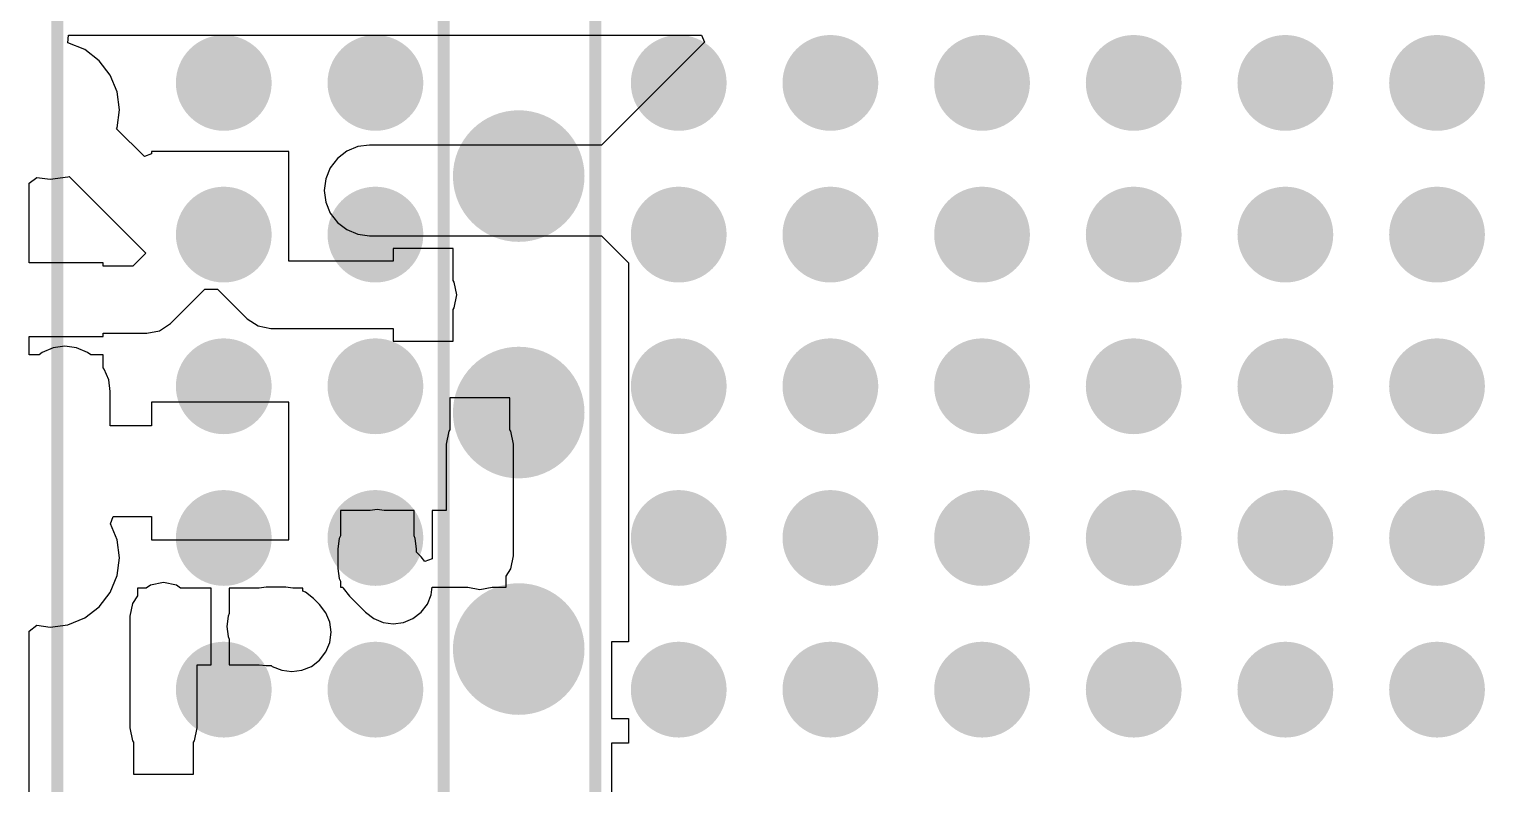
# Model space of a CAD drawing. Extents: x -35.4 to 28.3, y -0.1 to 87.5.
# Drawn here: x -18.5 to 5.88, y 36.96 to 49.6 of the extents above; entities that cross this region are included whole.
import ezdxf

# ---------------------------------------------------------------- set-up
doc = ezdxf.new("R2010")
doc.units = 0
for name, color, linetype in [('BOTTOMLAYER', 5, 'CONTINUOUS'), ('BOTTOMOVERLAY', 54, 'CONTINUOUS'), ('BOTTOMSOLDER', 6, 'CONTINUOUS'), ('CONNECTLAYER', 7, 'CONTINUOUS'), ('MECHANICAL1', 6, 'CONTINUOUS'), ('MULTILAYER', 9, 'CONTINUOUS'), ('PADHOLELAYER', 156, 'CONTINUOUS'), ('TOPLAYER', 1, 'CONTINUOUS'), ('TOPOVERLAY', 2, 'CONTINUOUS'), ('TOPSOLDER', 216, 'CONTINUOUS')]:
    doc.layers.add(name, color=color, linetype=linetype)

msp = doc.modelspace()

# ---------------------------------------------------------------- linework, layer by layer
at = {"layer": 'BOTTOMLAYER'}
for points, const_width in [([(-15.59, 48.7, 1), (-14.89, 48.7, 1)], 0.7), ([(-13.05, 48.7, 1), (-12.35, 48.7, 1)], 0.7), ([(-7.97, 48.7, 1), (-7.27, 48.7, 1)], 0.7), ([(-5.43, 48.7, 1), (-4.73, 48.7, 1)], 0.7), ([(-2.89, 48.7, 1), (-2.19, 48.7, 1)], 0.7), ([(-0.35, 48.7, 1), (0.35, 48.7, 1)], 0.7), ([(2.19, 48.7, 1), (2.89, 48.7, 1)], 0.7), ([(4.73, 48.7, 1), (5.43, 48.7, 1)], 0.7), ([(-10.8, 47.14, 1), (-9.8, 47.14, 1)], 1), ([(-15.59, 46.16, 1), (-14.89, 46.16, 1)], 0.7), ([(-13.05, 46.16, 1), (-12.35, 46.16, 1)], 0.7), ([(-7.97, 46.16, 1), (-7.27, 46.16, 1)], 0.7), ([(-5.43, 46.16, 1), (-4.73, 46.16, 1)], 0.7), ([(-2.89, 46.16, 1), (-2.19, 46.16, 1)], 0.7), ([(-0.35, 46.16, 1), (0.35, 46.16, 1)], 0.7), ([(2.19, 46.16, 1), (2.89, 46.16, 1)], 0.7), ([(4.73, 46.16, 1), (5.43, 46.16, 1)], 0.7), ([(-15.59, 43.62, 1), (-14.89, 43.62, 1)], 0.7), ([(-13.05, 43.62, 1), (-12.35, 43.62, 1)], 0.7), ([(-10.8, 43.18, 1), (-9.8, 43.18, 1)], 1), ([(-7.97, 43.62, 1), (-7.27, 43.62, 1)], 0.7), ([(-5.43, 43.62, 1), (-4.73, 43.62, 1)], 0.7), ([(-2.89, 43.62, 1), (-2.19, 43.62, 1)], 0.7), ([(-0.35, 43.62, 1), (0.35, 43.62, 1)], 0.7), ([(2.19, 43.62, 1), (2.89, 43.62, 1)], 0.7), ([(4.73, 43.62, 1), (5.43, 43.62, 1)], 0.7), ([(-15.59, 41.08, 1), (-14.89, 41.08, 1)], 0.7), ([(-13.05, 41.08, 1), (-12.35, 41.08, 1)], 0.7), ([(-7.97, 41.08, 1), (-7.27, 41.08, 1)], 0.7), ([(-5.43, 41.08, 1), (-4.73, 41.08, 1)], 0.7), ([(-2.89, 41.08, 1), (-2.19, 41.08, 1)], 0.7), ([(-0.35, 41.08, 1), (0.35, 41.08, 1)], 0.7), ([(2.19, 41.08, 1), (2.89, 41.08, 1)], 0.7), ([(4.73, 41.08, 1), (5.43, 41.08, 1)], 0.7), ([(-10.8, 39.22, 1), (-9.8, 39.22, 1)], 1), ([(-15.59, 38.54, 1), (-14.89, 38.54, 1)], 0.7), ([(-13.05, 38.54, 1), (-12.35, 38.54, 1)], 0.7), ([(-7.97, 38.54, 1), (-7.27, 38.54, 1)], 0.7), ([(-5.43, 38.54, 1), (-4.73, 38.54, 1)], 0.7), ([(-2.89, 38.54, 1), (-2.19, 38.54, 1)], 0.7), ([(-0.35, 38.54, 1), (0.35, 38.54, 1)], 0.7), ([(2.19, 38.54, 1), (2.89, 38.54, 1)], 0.7), ([(4.73, 38.54, 1), (5.43, 38.54, 1)], 0.7)]:
    msp.add_lwpolyline(points, format="xyb", close=True, dxfattribs=dict(at, const_width=const_width))
at = {"layer": 'BOTTOMOVERLAY', "const_width": 0.2}
for points in [[(-11.557, 29), (-11.557, 65)], [(-9.017, 29), (-9.017, 65)]]:
    msp.add_lwpolyline(points, dxfattribs=at)
at = {"layer": 'BOTTOMSOLDER'}
for points, const_width in [([(-15.641, 48.7, 1), (-14.839, 48.7, 1)], 0.802), ([(-13.101, 48.7, 1), (-12.299, 48.7, 1)], 0.802), ([(-8.021, 48.7, 1), (-7.219, 48.7, 1)], 0.802), ([(-5.481, 48.7, 1), (-4.679, 48.7, 1)], 0.802), ([(-2.941, 48.7, 1), (-2.139, 48.7, 1)], 0.802), ([(-0.401, 48.7, 1), (0.401, 48.7, 1)], 0.802), ([(2.139, 48.7, 1), (2.941, 48.7, 1)], 0.802), ([(4.679, 48.7, 1), (5.481, 48.7, 1)], 0.802), ([(-10.851, 47.14, 1), (-9.749, 47.14, 1)], 1.102), ([(-15.641, 46.16, 1), (-14.839, 46.16, 1)], 0.802), ([(-13.101, 46.16, 1), (-12.299, 46.16, 1)], 0.802), ([(-8.021, 46.16, 1), (-7.219, 46.16, 1)], 0.802), ([(-5.481, 46.16, 1), (-4.679, 46.16, 1)], 0.802), ([(-2.941, 46.16, 1), (-2.139, 46.16, 1)], 0.802), ([(-0.401, 46.16, 1), (0.401, 46.16, 1)], 0.802), ([(2.139, 46.16, 1), (2.941, 46.16, 1)], 0.802), ([(4.679, 46.16, 1), (5.481, 46.16, 1)], 0.802), ([(-15.641, 43.62, 1), (-14.839, 43.62, 1)], 0.802), ([(-13.101, 43.62, 1), (-12.299, 43.62, 1)], 0.802), ([(-8.021, 43.62, 1), (-7.219, 43.62, 1)], 0.802), ([(-5.481, 43.62, 1), (-4.679, 43.62, 1)], 0.802), ([(-2.941, 43.62, 1), (-2.139, 43.62, 1)], 0.802), ([(-0.401, 43.62, 1), (0.401, 43.62, 1)], 0.802), ([(2.139, 43.62, 1), (2.941, 43.62, 1)], 0.802), ([(4.679, 43.62, 1), (5.481, 43.62, 1)], 0.802), ([(-10.851, 43.18, 1), (-9.749, 43.18, 1)], 1.102), ([(-15.641, 41.08, 1), (-14.839, 41.08, 1)], 0.802), ([(-13.101, 41.08, 1), (-12.299, 41.08, 1)], 0.802), ([(-8.021, 41.08, 1), (-7.219, 41.08, 1)], 0.802), ([(-5.481, 41.08, 1), (-4.679, 41.08, 1)], 0.802), ([(-2.941, 41.08, 1), (-2.139, 41.08, 1)], 0.802), ([(-0.401, 41.08, 1), (0.401, 41.08, 1)], 0.802), ([(2.139, 41.08, 1), (2.941, 41.08, 1)], 0.802), ([(4.679, 41.08, 1), (5.481, 41.08, 1)], 0.802), ([(-10.851, 39.22, 1), (-9.749, 39.22, 1)], 1.102), ([(-15.641, 38.54, 1), (-14.839, 38.54, 1)], 0.802), ([(-13.101, 38.54, 1), (-12.299, 38.54, 1)], 0.802), ([(-8.021, 38.54, 1), (-7.219, 38.54, 1)], 0.802), ([(-5.481, 38.54, 1), (-4.679, 38.54, 1)], 0.802), ([(-2.941, 38.54, 1), (-2.139, 38.54, 1)], 0.802), ([(-0.401, 38.54, 1), (0.401, 38.54, 1)], 0.802), ([(2.139, 38.54, 1), (2.941, 38.54, 1)], 0.802), ([(4.679, 38.54, 1), (5.481, 38.54, 1)], 0.802)]:
    msp.add_lwpolyline(points, format="xyb", close=True, dxfattribs=dict(at, const_width=const_width))
at = {"layer": 'CONNECTLAYER'}
for p, q in [((-17.851, 49.373), (-17.843, 49.5)), ((-17.843, 49.5), (-7.239, 49.5)), ((-7.239, 49.5), (-7.191, 49.383)), ((-17.849, 49.373), (-17.851, 49.373)), ((-17.569, 49.257), (-17.849, 49.373)), ((-17.328, 49.072), (-17.569, 49.257)), ((-7.191, 49.383), (-8.914, 47.659)), ((-17.143, 48.831), (-17.328, 49.072)), ((-17.027, 48.551), (-17.143, 48.831)), ((-16.987, 48.25), (-17.027, 48.551)), ((-17.027, 47.949), (-16.987, 48.25)), ((-17.034, 47.931), (-17.027, 47.949)), ((-16.57, 47.466), (-17.034, 47.931)), ((-14.148, 47.552), (-16.452, 47.552)), ((-16.452, 47.552), (-16.452, 47.515)), ((-14.148, 45.713), (-14.148, 47.552)), ((-13.179, 47.557), (-13.337, 47.437)), ((-12.996, 47.633), (-13.179, 47.557)), ((-12.8, 47.659), (-12.996, 47.633)), ((-8.914, 47.659), (-12.8, 47.659)), ((-16.452, 47.515), (-16.57, 47.466)), ((-13.337, 47.437), (-13.457, 47.279)), ((-18.5, 47.02), (-18.373, 47.117)), ((-18.373, 47.117), (-18.15, 47.088)), ((-18.15, 47.088), (-17.849, 47.127)), ((-17.849, 47.127), (-17.831, 47.135)), ((-17.831, 47.135), (-16.546, 45.85)), ((-13.533, 47.096), (-13.559, 46.9)), ((-13.457, 47.279), (-13.533, 47.096)), ((-18.5, 45.687), (-18.5, 47.02)), ((-13.559, 46.9), (-13.533, 46.704)), ((-13.533, 46.704), (-13.457, 46.521)), ((-13.457, 46.521), (-13.337, 46.363)), ((-13.337, 46.363), (-13.179, 46.243)), ((-13.179, 46.243), (-12.996, 46.167)), ((-12.996, 46.167), (-12.8, 46.141)), ((-12.8, 46.141), (-8.914, 46.141)), ((-8.914, 46.141), (-8.459, 45.686)), ((-16.546, 45.85), (-16.763, 45.633)), ((-11.398, 45.927), (-12.402, 45.927)), ((-12.402, 45.927), (-12.402, 45.713)), ((-11.398, 45.392), (-11.398, 45.927)), ((-17.258, 45.687), (-18.5, 45.687)), ((-17.258, 45.633), (-17.258, 45.687)), ((-16.763, 45.633), (-17.258, 45.633)), ((-12.402, 45.713), (-14.148, 45.713)), ((-8.459, 45.686), (-8.459, 39.342)), ((-11.38, 45.366), (-11.398, 45.392)), ((-11.337, 45.15), (-11.38, 45.366)), ((-16.132, 44.672), (-15.556, 45.248)), ((-15.556, 45.248), (-15.344, 45.248)), ((-15.344, 45.248), (-14.848, 44.752)), ((-11.38, 44.934), (-11.337, 45.15)), ((-11.398, 44.908), (-11.38, 44.934)), ((-11.398, 44.373), (-11.398, 44.908)), ((-16.314, 44.55), (-16.132, 44.672)), ((-14.848, 44.752), (-14.666, 44.63)), ((-14.666, 44.63), (-14.45, 44.587)), ((-18.5, 44.147), (-18.5, 44.453)), ((-18.5, 44.453), (-17.258, 44.453)), ((-17.258, 44.453), (-17.258, 44.507)), ((-17.258, 44.507), (-16.53, 44.507)), ((-16.53, 44.507), (-16.314, 44.55)), ((-16.53, 44.507), (-16.53, 44.507)), ((-14.45, 44.587), (-14.45, 44.587)), ((-14.45, 44.587), (-12.402, 44.587)), ((-12.402, 44.587), (-12.402, 44.373)), ((-18.331, 44.147), (-18.5, 44.147)), ((-18.279, 44.187), (-18.331, 44.147)), ((-18.096, 44.263), (-18.279, 44.187)), ((-17.9, 44.289), (-18.096, 44.263)), ((-17.704, 44.263), (-17.9, 44.289)), ((-17.521, 44.187), (-17.704, 44.263)), ((-17.469, 44.147), (-17.521, 44.187)), ((-17.258, 44.147), (-17.469, 44.147)), ((-17.258, 43.929), (-17.258, 44.147)), ((-12.402, 44.373), (-11.398, 44.373)), ((-17.243, 43.909), (-17.258, 43.929)), ((-17.167, 43.726), (-17.243, 43.909)), ((-17.141, 43.53), (-17.167, 43.726)), ((-17.141, 42.959), (-17.141, 43.53)), ((-10.448, 43.427), (-11.452, 43.427)), ((-11.452, 43.427), (-11.452, 42.892)), ((-10.448, 42.892), (-10.448, 43.427)), ((-14.148, 43.352), (-16.452, 43.352)), ((-16.452, 43.352), (-16.452, 42.959)), ((-14.148, 41.048), (-14.148, 43.352)), ((-16.452, 42.959), (-17.141, 42.959)), ((-11.47, 42.866), (-11.513, 42.65)), ((-11.452, 42.892), (-11.47, 42.866)), ((-10.43, 42.866), (-10.448, 42.892)), ((-10.387, 42.65), (-10.43, 42.866)), ((-11.513, 42.65), (-11.513, 41.542)), ((-10.387, 40.78), (-10.387, 42.65)), ((-12.789, 41.542), (-13.287, 41.542)), ((-13.287, 41.542), (-13.287, 41.114)), ((-12.67, 41.558), (-12.789, 41.542)), ((-12.551, 41.542), (-12.67, 41.558)), ((-12.053, 41.542), (-12.551, 41.542)), ((-12.053, 41.114), (-12.053, 41.542)), ((-11.513, 41.542), (-11.747, 41.542)), ((-11.747, 41.542), (-11.747, 40.73)), ((-17.136, 41.314), (-17.09, 41.441)), ((-17.027, 41.051), (-17.136, 41.314)), ((-17.09, 41.441), (-16.452, 41.441)), ((-16.452, 41.441), (-16.452, 41.048)), ((-16.987, 40.75), (-17.027, 41.051)), ((-16.452, 41.048), (-14.148, 41.048)), ((-13.306, 41.07), (-13.328, 40.9)), ((-13.287, 41.114), (-13.306, 41.07)), ((-12.034, 41.07), (-12.053, 41.114)), ((-12.012, 40.9), (-12.034, 41.07)), ((-17.027, 40.449), (-16.987, 40.75)), ((-13.328, 40.9), (-13.328, 40.57)), ((-12.012, 40.843), (-12.012, 40.9)), ((-11.935, 40.765), (-12.012, 40.843)), ((-11.874, 40.687), (-11.935, 40.765)), ((-11.747, 40.73), (-11.874, 40.687)), ((-10.43, 40.564), (-10.387, 40.78)), ((-13.328, 40.57), (-13.306, 40.4)), ((-10.513, 40.44), (-10.43, 40.564)), ((-17.143, 40.169), (-17.027, 40.449)), ((-16.537, 40.242), (-16.687, 40.242)), ((-16.687, 40.242), (-16.687, 40.109)), ((-16.465, 40.29), (-16.537, 40.242)), ((-16.25, 40.333), (-16.465, 40.29)), ((-16.034, 40.29), (-16.25, 40.333)), ((-15.963, 40.242), (-16.034, 40.29)), ((-15.453, 40.242), (-15.963, 40.242)), ((-15.453, 38.958), (-15.453, 40.242)), ((-14.649, 40.242), (-15.147, 40.242)), ((-15.147, 40.242), (-15.147, 39.814)), ((-14.53, 40.258), (-14.649, 40.242)), ((-14.2, 40.258), (-14.53, 40.258)), ((-14.081, 40.242), (-14.2, 40.258)), ((-13.913, 40.242), (-14.081, 40.242)), ((-13.913, 40.187), (-13.913, 40.242)), ((-13.306, 40.4), (-13.287, 40.356)), ((-13.287, 40.356), (-13.287, 40.258)), ((-13.287, 40.258), (-13.247, 40.258)), ((-13.247, 40.258), (-13.24, 40.241)), ((-13.24, 40.241), (-13.135, 40.105)), ((-11.753, 40.217), (-11.748, 40.258)), ((-11.748, 40.258), (-11.747, 40.258)), ((-11.747, 40.258), (-11.658, 40.258)), ((-11.658, 40.258), (-11.155, 40.258)), ((-11.155, 40.258), (-10.95, 40.217)), ((-10.95, 40.217), (-10.745, 40.258)), ((-10.745, 40.258), (-10.513, 40.258)), ((-10.513, 40.258), (-10.513, 40.44)), ((-17.328, 39.928), (-17.143, 40.169)), ((-16.687, 40.109), (-16.77, 39.985)), ((-13.871, 40.17), (-13.913, 40.187)), ((-13.735, 40.065), (-13.871, 40.17)), ((-13.635, 39.965), (-13.735, 40.065)), ((-13.135, 40.105), (-12.865, 39.835)), ((-11.83, 39.971), (-11.764, 40.13)), ((-11.764, 40.13), (-11.753, 40.217)), ((-17.849, 39.627), (-17.568, 39.743)), ((-17.568, 39.743), (-17.328, 39.928)), ((-16.77, 39.985), (-16.813, 39.77)), ((-16.813, 39.77), (-16.813, 37.9)), ((-15.166, 39.77), (-15.188, 39.6)), ((-15.147, 39.814), (-15.166, 39.77)), ((-13.53, 39.829), (-13.635, 39.965)), ((-13.464, 39.67), (-13.53, 39.829)), ((-12.865, 39.835), (-12.729, 39.73)), ((-12.071, 39.73), (-11.935, 39.835)), ((-11.935, 39.835), (-11.83, 39.971)), ((-18.5, 39.52), (-18.373, 39.617)), ((-18.5, 36.73), (-18.5, 39.52)), ((-18.373, 39.617), (-18.15, 39.588)), ((-18.15, 39.588), (-17.849, 39.627)), ((-15.188, 39.6), (-15.166, 39.43)), ((-13.442, 39.5), (-13.464, 39.67)), ((-13.464, 39.33), (-13.442, 39.5)), ((-12.729, 39.73), (-12.57, 39.664)), ((-12.57, 39.664), (-12.4, 39.642)), ((-12.4, 39.642), (-12.23, 39.664)), ((-12.23, 39.664), (-12.071, 39.73)), ((-15.166, 39.43), (-15.147, 39.386)), ((-15.147, 39.386), (-15.147, 38.958)), ((-13.53, 39.171), (-13.464, 39.33)), ((-8.459, 39.342), (-8.747, 39.342)), ((-8.747, 39.342), (-8.747, 38.058)), ((-13.771, 38.93), (-13.635, 39.035)), ((-13.635, 39.035), (-13.53, 39.171)), ((-15.687, 37.9), (-15.687, 38.958)), ((-15.687, 38.958), (-15.453, 38.958)), ((-15.147, 38.958), (-14.649, 38.958)), ((-14.649, 38.958), (-14.53, 38.942)), ((-14.53, 38.942), (-14.444, 38.942)), ((-14.444, 38.942), (-14.429, 38.93)), ((-14.429, 38.93), (-14.27, 38.864)), ((-14.27, 38.864), (-14.1, 38.842)), ((-14.1, 38.842), (-13.93, 38.864)), ((-13.93, 38.864), (-13.771, 38.93)), ((-8.747, 38.058), (-8.459, 38.058)), ((-8.459, 38.058), (-8.459, 37.642)), ((-16.813, 37.9), (-16.77, 37.684)), ((-15.73, 37.684), (-15.687, 37.9)), ((-16.77, 37.684), (-16.752, 37.658)), ((-16.752, 37.658), (-16.752, 37.123)), ((-15.747, 37.658), (-15.73, 37.684)), ((-15.747, 37.123), (-15.747, 37.658)), ((-8.459, 37.642), (-8.747, 37.642)), ((-8.747, 37.642), (-8.747, 36.358)), ((-16.752, 37.123), (-15.747, 37.123))]:
    msp.add_line(p, q, dxfattribs=at)
at = {"layer": 'MECHANICAL1', "const_width": 0.2}
msp.add_lwpolyline([(-18.027, 26.2), (-18.027, 49.8)], dxfattribs=at)
at = {"layer": 'MULTILAYER'}
for points, const_width in [([(-15.59, 48.7, 1), (-14.89, 48.7, 1)], 0.7), ([(-13.05, 48.7, 1), (-12.35, 48.7, 1)], 0.7), ([(-7.97, 48.7, 1), (-7.27, 48.7, 1)], 0.7), ([(-5.43, 48.7, 1), (-4.73, 48.7, 1)], 0.7), ([(-2.89, 48.7, 1), (-2.19, 48.7, 1)], 0.7), ([(-0.35, 48.7, 1), (0.35, 48.7, 1)], 0.7), ([(2.19, 48.7, 1), (2.89, 48.7, 1)], 0.7), ([(4.73, 48.7, 1), (5.43, 48.7, 1)], 0.7), ([(-10.8, 47.14, 1), (-9.8, 47.14, 1)], 1), ([(-15.59, 46.16, 1), (-14.89, 46.16, 1)], 0.7), ([(-13.05, 46.16, 1), (-12.35, 46.16, 1)], 0.7), ([(-7.97, 46.16, 1), (-7.27, 46.16, 1)], 0.7), ([(-5.43, 46.16, 1), (-4.73, 46.16, 1)], 0.7), ([(-2.89, 46.16, 1), (-2.19, 46.16, 1)], 0.7), ([(-0.35, 46.16, 1), (0.35, 46.16, 1)], 0.7), ([(2.19, 46.16, 1), (2.89, 46.16, 1)], 0.7), ([(4.73, 46.16, 1), (5.43, 46.16, 1)], 0.7), ([(-15.59, 43.62, 1), (-14.89, 43.62, 1)], 0.7), ([(-13.05, 43.62, 1), (-12.35, 43.62, 1)], 0.7), ([(-10.8, 43.18, 1), (-9.8, 43.18, 1)], 1), ([(-7.97, 43.62, 1), (-7.27, 43.62, 1)], 0.7), ([(-5.43, 43.62, 1), (-4.73, 43.62, 1)], 0.7), ([(-2.89, 43.62, 1), (-2.19, 43.62, 1)], 0.7), ([(-0.35, 43.62, 1), (0.35, 43.62, 1)], 0.7), ([(2.19, 43.62, 1), (2.89, 43.62, 1)], 0.7), ([(4.73, 43.62, 1), (5.43, 43.62, 1)], 0.7), ([(-15.59, 41.08, 1), (-14.89, 41.08, 1)], 0.7), ([(-13.05, 41.08, 1), (-12.35, 41.08, 1)], 0.7), ([(-7.97, 41.08, 1), (-7.27, 41.08, 1)], 0.7), ([(-5.43, 41.08, 1), (-4.73, 41.08, 1)], 0.7), ([(-2.89, 41.08, 1), (-2.19, 41.08, 1)], 0.7), ([(-0.35, 41.08, 1), (0.35, 41.08, 1)], 0.7), ([(2.19, 41.08, 1), (2.89, 41.08, 1)], 0.7), ([(4.73, 41.08, 1), (5.43, 41.08, 1)], 0.7), ([(-10.8, 39.22, 1), (-9.8, 39.22, 1)], 1), ([(-15.59, 38.54, 1), (-14.89, 38.54, 1)], 0.7), ([(-13.05, 38.54, 1), (-12.35, 38.54, 1)], 0.7), ([(-7.97, 38.54, 1), (-7.27, 38.54, 1)], 0.7), ([(-5.43, 38.54, 1), (-4.73, 38.54, 1)], 0.7), ([(-2.89, 38.54, 1), (-2.19, 38.54, 1)], 0.7), ([(-0.35, 38.54, 1), (0.35, 38.54, 1)], 0.7), ([(2.19, 38.54, 1), (2.89, 38.54, 1)], 0.7), ([(4.73, 38.54, 1), (5.43, 38.54, 1)], 0.7)]:
    msp.add_lwpolyline(points, format="xyb", close=True, dxfattribs=dict(at, const_width=const_width))
at = {"layer": 'PADHOLELAYER'}
for points, const_width in [([(-15.452, 48.7, 1), (-15.028, 48.7, 1)], 0.425), ([(-12.912, 48.7, 1), (-12.488, 48.7, 1)], 0.425), ([(-7.832, 48.7, 1), (-7.408, 48.7, 1)], 0.425), ([(-5.292, 48.7, 1), (-4.868, 48.7, 1)], 0.425), ([(-2.752, 48.7, 1), (-2.328, 48.7, 1)], 0.425), ([(-0.212, 48.7, 1), (0.212, 48.7, 1)], 0.425), ([(2.328, 48.7, 1), (2.752, 48.7, 1)], 0.425), ([(4.868, 48.7, 1), (5.292, 48.7, 1)], 0.425), ([(-10.625, 47.14, 1), (-9.975, 47.14, 1)], 0.65), ([(-15.452, 46.16, 1), (-15.028, 46.16, 1)], 0.425), ([(-12.912, 46.16, 1), (-12.488, 46.16, 1)], 0.425), ([(-7.832, 46.16, 1), (-7.408, 46.16, 1)], 0.425), ([(-5.292, 46.16, 1), (-4.868, 46.16, 1)], 0.425), ([(-2.752, 46.16, 1), (-2.328, 46.16, 1)], 0.425), ([(-0.212, 46.16, 1), (0.212, 46.16, 1)], 0.425), ([(2.328, 46.16, 1), (2.752, 46.16, 1)], 0.425), ([(4.868, 46.16, 1), (5.292, 46.16, 1)], 0.425), ([(-15.452, 43.62, 1), (-15.028, 43.62, 1)], 0.425), ([(-12.912, 43.62, 1), (-12.488, 43.62, 1)], 0.425), ([(-7.832, 43.62, 1), (-7.408, 43.62, 1)], 0.425), ([(-5.292, 43.62, 1), (-4.868, 43.62, 1)], 0.425), ([(-2.752, 43.62, 1), (-2.328, 43.62, 1)], 0.425), ([(-0.212, 43.62, 1), (0.212, 43.62, 1)], 0.425), ([(2.328, 43.62, 1), (2.752, 43.62, 1)], 0.425), ([(4.868, 43.62, 1), (5.292, 43.62, 1)], 0.425), ([(-10.625, 43.18, 1), (-9.975, 43.18, 1)], 0.65), ([(-15.452, 41.08, 1), (-15.028, 41.08, 1)], 0.425), ([(-12.912, 41.08, 1), (-12.488, 41.08, 1)], 0.425), ([(-7.832, 41.08, 1), (-7.408, 41.08, 1)], 0.425), ([(-5.292, 41.08, 1), (-4.868, 41.08, 1)], 0.425), ([(-2.752, 41.08, 1), (-2.328, 41.08, 1)], 0.425), ([(-0.212, 41.08, 1), (0.212, 41.08, 1)], 0.425), ([(2.328, 41.08, 1), (2.752, 41.08, 1)], 0.425), ([(4.868, 41.08, 1), (5.292, 41.08, 1)], 0.425), ([(-10.625, 39.22, 1), (-9.975, 39.22, 1)], 0.65), ([(-15.452, 38.54, 1), (-15.028, 38.54, 1)], 0.425), ([(-12.912, 38.54, 1), (-12.488, 38.54, 1)], 0.425), ([(-7.832, 38.54, 1), (-7.408, 38.54, 1)], 0.425), ([(-5.292, 38.54, 1), (-4.868, 38.54, 1)], 0.425), ([(-2.752, 38.54, 1), (-2.328, 38.54, 1)], 0.425), ([(-0.212, 38.54, 1), (0.212, 38.54, 1)], 0.425), ([(2.328, 38.54, 1), (2.752, 38.54, 1)], 0.425), ([(4.868, 38.54, 1), (5.292, 38.54, 1)], 0.425)]:
    msp.add_lwpolyline(points, format="xyb", close=True, dxfattribs=dict(at, const_width=const_width))
at = {"layer": 'TOPLAYER'}
for points, const_width in [([(-15.59, 48.7, 1), (-14.89, 48.7, 1)], 0.7), ([(-13.05, 48.7, 1), (-12.35, 48.7, 1)], 0.7), ([(-7.97, 48.7, 1), (-7.27, 48.7, 1)], 0.7), ([(-5.43, 48.7, 1), (-4.73, 48.7, 1)], 0.7), ([(-2.89, 48.7, 1), (-2.19, 48.7, 1)], 0.7), ([(-0.35, 48.7, 1), (0.35, 48.7, 1)], 0.7), ([(2.19, 48.7, 1), (2.89, 48.7, 1)], 0.7), ([(4.73, 48.7, 1), (5.43, 48.7, 1)], 0.7), ([(-10.8, 47.14, 1), (-9.8, 47.14, 1)], 1), ([(-15.59, 46.16, 1), (-14.89, 46.16, 1)], 0.7), ([(-13.05, 46.16, 1), (-12.35, 46.16, 1)], 0.7), ([(-7.97, 46.16, 1), (-7.27, 46.16, 1)], 0.7), ([(-5.43, 46.16, 1), (-4.73, 46.16, 1)], 0.7), ([(-2.89, 46.16, 1), (-2.19, 46.16, 1)], 0.7), ([(-0.35, 46.16, 1), (0.35, 46.16, 1)], 0.7), ([(2.19, 46.16, 1), (2.89, 46.16, 1)], 0.7), ([(4.73, 46.16, 1), (5.43, 46.16, 1)], 0.7), ([(-15.59, 43.62, 1), (-14.89, 43.62, 1)], 0.7), ([(-13.05, 43.62, 1), (-12.35, 43.62, 1)], 0.7), ([(-10.8, 43.18, 1), (-9.8, 43.18, 1)], 1), ([(-7.97, 43.62, 1), (-7.27, 43.62, 1)], 0.7), ([(-5.43, 43.62, 1), (-4.73, 43.62, 1)], 0.7), ([(-2.89, 43.62, 1), (-2.19, 43.62, 1)], 0.7), ([(-0.35, 43.62, 1), (0.35, 43.62, 1)], 0.7), ([(2.19, 43.62, 1), (2.89, 43.62, 1)], 0.7), ([(4.73, 43.62, 1), (5.43, 43.62, 1)], 0.7), ([(-15.59, 41.08, 1), (-14.89, 41.08, 1)], 0.7), ([(-13.05, 41.08, 1), (-12.35, 41.08, 1)], 0.7), ([(-7.97, 41.08, 1), (-7.27, 41.08, 1)], 0.7), ([(-5.43, 41.08, 1), (-4.73, 41.08, 1)], 0.7), ([(-2.89, 41.08, 1), (-2.19, 41.08, 1)], 0.7), ([(-0.35, 41.08, 1), (0.35, 41.08, 1)], 0.7), ([(2.19, 41.08, 1), (2.89, 41.08, 1)], 0.7), ([(4.73, 41.08, 1), (5.43, 41.08, 1)], 0.7), ([(-10.8, 39.22, 1), (-9.8, 39.22, 1)], 1), ([(-15.59, 38.54, 1), (-14.89, 38.54, 1)], 0.7), ([(-13.05, 38.54, 1), (-12.35, 38.54, 1)], 0.7), ([(-7.97, 38.54, 1), (-7.27, 38.54, 1)], 0.7), ([(-5.43, 38.54, 1), (-4.73, 38.54, 1)], 0.7), ([(-2.89, 38.54, 1), (-2.19, 38.54, 1)], 0.7), ([(-0.35, 38.54, 1), (0.35, 38.54, 1)], 0.7), ([(2.19, 38.54, 1), (2.89, 38.54, 1)], 0.7), ([(4.73, 38.54, 1), (5.43, 38.54, 1)], 0.7)]:
    msp.add_lwpolyline(points, format="xyb", close=True, dxfattribs=dict(at, const_width=const_width))
at = {"layer": 'TOPOVERLAY', "const_width": 0.2}
for points in [[(-11.557, 29), (-11.557, 65)], [(-9.017, 29), (-9.017, 65)]]:
    msp.add_lwpolyline(points, dxfattribs=at)
at = {"layer": 'TOPSOLDER'}
for points, const_width in [([(-15.641, 48.7, 1), (-14.839, 48.7, 1)], 0.802), ([(-13.101, 48.7, 1), (-12.299, 48.7, 1)], 0.802), ([(-8.021, 48.7, 1), (-7.219, 48.7, 1)], 0.802), ([(-5.481, 48.7, 1), (-4.679, 48.7, 1)], 0.802), ([(-2.941, 48.7, 1), (-2.139, 48.7, 1)], 0.802), ([(-0.401, 48.7, 1), (0.401, 48.7, 1)], 0.802), ([(2.139, 48.7, 1), (2.941, 48.7, 1)], 0.802), ([(4.679, 48.7, 1), (5.481, 48.7, 1)], 0.802), ([(-10.851, 47.14, 1), (-9.749, 47.14, 1)], 1.102), ([(-15.641, 46.16, 1), (-14.839, 46.16, 1)], 0.802), ([(-13.101, 46.16, 1), (-12.299, 46.16, 1)], 0.802), ([(-8.021, 46.16, 1), (-7.219, 46.16, 1)], 0.802), ([(-5.481, 46.16, 1), (-4.679, 46.16, 1)], 0.802), ([(-2.941, 46.16, 1), (-2.139, 46.16, 1)], 0.802), ([(-0.401, 46.16, 1), (0.401, 46.16, 1)], 0.802), ([(2.139, 46.16, 1), (2.941, 46.16, 1)], 0.802), ([(4.679, 46.16, 1), (5.481, 46.16, 1)], 0.802), ([(-15.641, 43.62, 1), (-14.839, 43.62, 1)], 0.802), ([(-13.101, 43.62, 1), (-12.299, 43.62, 1)], 0.802), ([(-8.021, 43.62, 1), (-7.219, 43.62, 1)], 0.802), ([(-5.481, 43.62, 1), (-4.679, 43.62, 1)], 0.802), ([(-2.941, 43.62, 1), (-2.139, 43.62, 1)], 0.802), ([(-0.401, 43.62, 1), (0.401, 43.62, 1)], 0.802), ([(2.139, 43.62, 1), (2.941, 43.62, 1)], 0.802), ([(4.679, 43.62, 1), (5.481, 43.62, 1)], 0.802), ([(-10.851, 43.18, 1), (-9.749, 43.18, 1)], 1.102), ([(-15.641, 41.08, 1), (-14.839, 41.08, 1)], 0.802), ([(-13.101, 41.08, 1), (-12.299, 41.08, 1)], 0.802), ([(-8.021, 41.08, 1), (-7.219, 41.08, 1)], 0.802), ([(-5.481, 41.08, 1), (-4.679, 41.08, 1)], 0.802), ([(-2.941, 41.08, 1), (-2.139, 41.08, 1)], 0.802), ([(-0.401, 41.08, 1), (0.401, 41.08, 1)], 0.802), ([(2.139, 41.08, 1), (2.941, 41.08, 1)], 0.802), ([(4.679, 41.08, 1), (5.481, 41.08, 1)], 0.802), ([(-10.851, 39.22, 1), (-9.749, 39.22, 1)], 1.102), ([(-15.641, 38.54, 1), (-14.839, 38.54, 1)], 0.802), ([(-13.101, 38.54, 1), (-12.299, 38.54, 1)], 0.802), ([(-8.021, 38.54, 1), (-7.219, 38.54, 1)], 0.802), ([(-5.481, 38.54, 1), (-4.679, 38.54, 1)], 0.802), ([(-2.941, 38.54, 1), (-2.139, 38.54, 1)], 0.802), ([(-0.401, 38.54, 1), (0.401, 38.54, 1)], 0.802), ([(2.139, 38.54, 1), (2.941, 38.54, 1)], 0.802), ([(4.679, 38.54, 1), (5.481, 38.54, 1)], 0.802)]:
    msp.add_lwpolyline(points, format="xyb", close=True, dxfattribs=dict(at, const_width=const_width))

doc.saveas('drawing.dxf')
